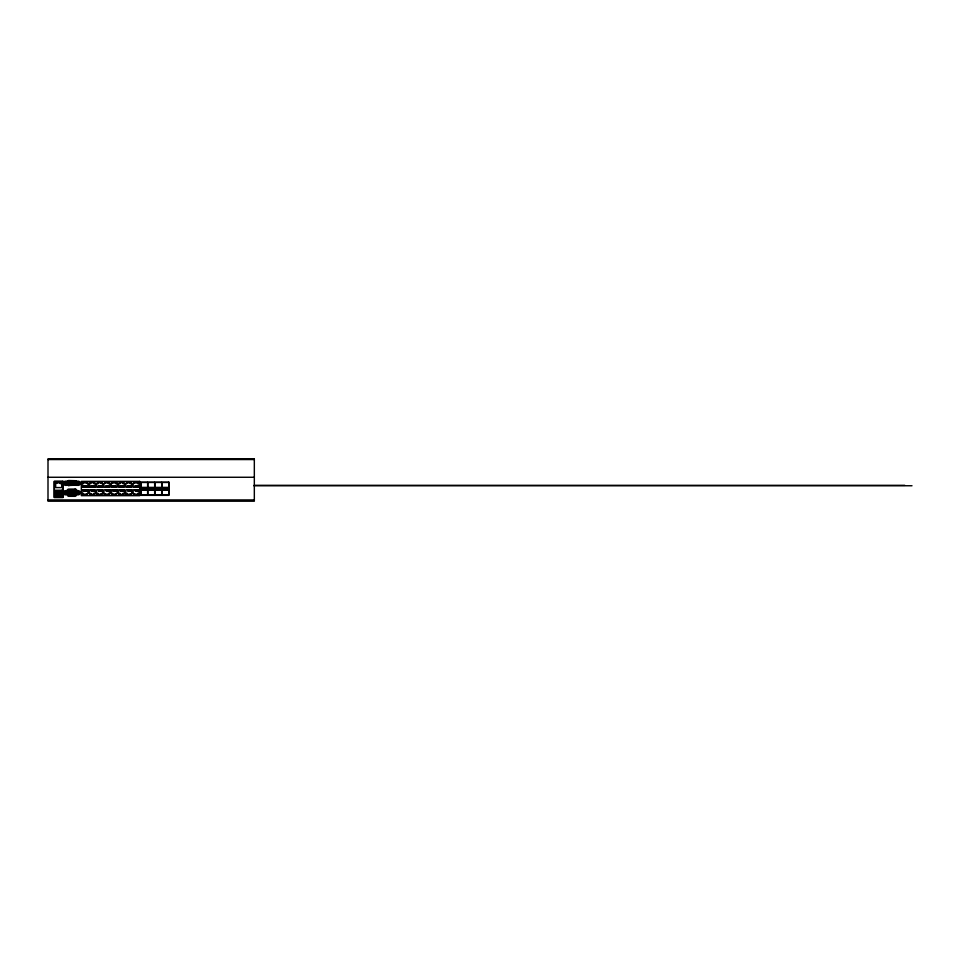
<?xml version="1.0" encoding="UTF-8"?>
<svg xmlns="http://www.w3.org/2000/svg" width="960" height="960" viewBox="0 0 960 960"><rect width="100%" height="100%" fill="white"/><g stroke="black" fill="none" stroke-linecap="round" stroke-linejoin="round"><path stroke-width="1.44" d="M67.752 481.092L65.088 481.2A2.112 2.112 0 0 0 65.088 485.328L75.888 485.292L76.152 480.732L68.664 480.54A1.212 1.212 0 0 0 67.56 481.668L68.784 485.748M48 459.552L254.328 459.552M48 477.264L254.328 477.264M76.512 481.2L78.684 481.2A2.1 2.1 0 0 1 78.684 485.328L75.852 485.328M93.78 482.904L91.5 482.484L90.816 483.648L89.352 483.648L89.352 487.26L95.388 487.26M122.976 482.904L120.696 482.484L120 483.648L118.548 483.648L118.548 487.26L124.44 487.26L124.44 483.648L122.976 483.648L123.108 482.76L124.212 482.76L123.108 483.372M93.924 483.372L95.016 482.76L93.924 482.76L93.78 483.648L95.244 483.648L95.244 487.26M254.1 485.316L904.764 485.328M253.836 485.748L912 485.748M88.08 487.26L82.044 487.26L82.044 483.648L83.508 483.648L84.192 482.484L87.936 483.648L87.936 487.26M102.696 487.26L96.66 487.26L96.66 483.648L98.124 483.648L98.808 482.484L102.552 483.648L102.552 487.26M93.924 493.68L95.016 494.28L93.924 494.28L93.78 493.392L95.244 493.392L95.244 489.792L89.352 489.792L89.352 493.392L90.816 493.392L91.5 494.568L93.78 494.148M123.108 493.68L124.212 494.28L123.108 494.28L122.976 493.392L124.44 493.392L124.44 489.792L118.548 489.792L118.548 493.392L120 493.392L120.696 494.568L122.976 494.148M48 499.932L254.328 499.932M138.588 489.792L138.588 491.1L138.396 489.792M138.192 487.26L138.192 485.94L138.012 487.26M138.108 489.792L138.108 491.1L137.88 489.792M137.724 487.26L137.724 485.94L137.496 487.26M137.64 489.792L137.64 491.1L137.412 489.792M137.256 487.26L137.256 485.94L137.028 487.26M137.172 489.792L137.172 491.1L136.896 489.792M136.788 487.26L136.788 485.94L136.512 487.26M136.656 489.792L136.656 491.1L136.428 489.792M136.272 487.26L136.272 485.94L136.032 487.26M136.188 489.792L136.188 491.1L135.948 489.792M135.804 487.26L135.804 485.94L135.564 487.26M135.72 489.792L135.72 491.1L135.48 489.792M135.336 487.26L135.336 485.94L135.096 487.26M135.252 489.792L135.252 491.1L135.012 489.792M134.868 487.26L134.868 485.94L134.628 487.26M131.172 489.792L131.172 491.1L130.992 489.792M130.788 487.26L130.788 485.94L130.608 487.26M130.704 489.792L130.704 491.1L130.476 489.792M130.32 487.26L130.32 485.94L130.092 487.26M130.236 489.792L130.236 491.1L130.008 489.792M129.852 487.26L129.852 485.94L129.624 487.26M129.768 489.792L129.768 491.1L129.492 489.792M129.384 487.26L129.384 485.94L129.096 487.26M129.252 489.792L129.252 491.1L129.012 489.792M128.868 487.26L128.868 485.94L128.628 487.26M128.784 489.792L128.784 491.1L128.544 489.792M128.4 487.26L128.4 485.94L128.16 487.26M128.316 489.792L128.316 491.1L128.076 489.792M127.932 487.26L127.932 485.94L127.692 487.26M127.848 489.792L127.848 491.1L127.608 489.792M127.464 487.26L127.464 485.94L127.224 487.26M123.6 489.792L123.6 491.1L123.42 489.792M123.216 487.26L123.216 485.94L123.036 487.26M123.132 489.792L123.132 491.1L122.904 489.792M122.748 487.26L122.748 485.94L122.508 487.26M122.664 489.792L122.664 491.1L122.424 489.792M122.28 487.26L122.28 485.94L122.04 487.26M122.196 489.792L122.196 491.1L121.908 489.792M121.812 487.26L121.812 485.94L121.524 487.26M121.68 489.792L121.68 491.1L121.44 489.792M121.296 487.26L121.296 485.94L121.056 487.26M121.212 489.792L121.212 491.1L120.972 489.792M120.828 487.26L120.828 485.94L120.588 487.26M120.744 489.792L120.744 491.1L120.504 489.792M120.348 487.26L120.348 485.94L120.12 487.26M120.264 489.792L120.264 491.1L120.036 489.792M119.88 487.26L119.88 485.94L119.652 487.26M116.196 489.792L116.196 491.1L116.016 489.792M115.812 487.26L115.812 485.94L115.62 487.26M115.728 489.792L115.728 491.1L115.488 489.792M115.344 487.26L115.344 485.94L115.104 487.26M115.26 489.792L115.26 491.1L115.02 489.792M114.876 487.26L114.876 485.94L114.636 487.26M114.792 489.792L114.792 491.1L114.504 489.792M114.408 487.26L114.408 485.94L114.12 487.26M114.276 489.792L114.276 491.1L114.036 489.792M113.892 487.26L113.892 485.94L113.652 487.26M113.808 489.792L113.808 491.1L113.568 489.792M113.424 487.26L113.424 485.94L113.184 487.26M113.328 489.792L113.328 491.1L113.1 489.792M112.944 487.26L112.944 485.94L112.716 487.26M112.86 489.792L112.86 491.1L112.632 489.792M112.476 487.26L112.476 485.94L112.248 487.26M109.464 489.792L109.464 491.1L109.284 489.792M109.08 487.26L109.08 485.94L108.9 487.26M108.996 489.792L108.996 491.1L108.768 489.792M108.612 487.26L108.612 485.94L108.384 487.26M108.528 489.792L108.528 491.1L108.3 489.792M108.144 487.26L108.144 485.94L107.916 487.26M108.06 489.792L108.06 491.1L107.784 489.792M107.676 487.26L107.676 485.94L107.388 487.26M107.544 489.792L107.544 491.1L107.304 489.792M107.16 487.26L107.16 485.94L106.92 487.26M107.076 489.792L107.076 491.1L106.836 489.792M106.692 487.26L106.692 485.94L106.452 487.26M106.608 489.792L106.608 491.1L106.368 489.792M106.224 487.26L106.224 485.94L105.984 487.26M106.14 489.792L106.14 491.1L105.9 489.792M105.756 487.26L105.756 485.94L105.516 487.26M102.06 489.792L102.06 491.1L101.88 489.792M101.676 487.26L101.676 485.94L101.496 487.26M101.592 489.792L101.592 491.1L101.364 489.792M101.208 487.26L101.208 485.94L100.98 487.26M101.124 489.792L101.124 491.1L100.896 489.792M100.74 487.26L100.74 485.94L100.5 487.26M100.656 489.792L100.656 491.1L100.368 489.792M100.272 487.26L100.272 485.94L99.984 487.26M100.14 489.792L100.14 491.1L99.9 489.792M99.756 487.26L99.756 485.94L99.516 487.26M99.672 489.792L99.672 491.1L99.432 489.792M99.288 487.26L99.288 485.94L99.048 487.26M99.204 489.792L99.204 491.1L98.964 489.792M98.82 487.26L98.82 485.94L98.58 487.26M98.736 489.792L98.736 491.1L98.496 489.792M98.34 487.26L98.34 485.94L98.112 487.26M94.488 489.792L94.488 491.1L94.308 489.792M94.104 487.26L94.104 485.94L93.912 487.26M94.02 489.792L94.02 491.1L93.792 489.792M93.636 487.26L93.636 485.94L93.396 487.26M93.552 489.792L93.552 491.1L93.312 489.792M93.168 487.26L93.168 485.94L92.928 487.26M93.084 489.792L93.084 491.1L92.796 489.792M92.7 487.26L92.7 485.94L92.412 487.26M92.568 489.792L92.568 491.1L92.328 489.792M92.184 487.26L92.184 485.94L91.944 487.26M92.1 489.792L92.1 491.1L91.86 489.792M91.716 487.26L91.716 485.94L91.476 487.26M91.632 489.792L91.632 491.1L91.392 489.792M91.236 487.26L91.236 485.94L91.008 487.26M91.152 489.792L91.152 491.1L90.924 489.792M90.768 487.26L90.768 485.94L90.54 487.26M87.084 489.792L87.084 491.1L86.892 489.792M86.7 487.26L86.7 485.94L86.508 487.26M86.616 489.792L86.616 491.1L86.376 489.792M86.232 487.26L86.232 485.94L85.992 487.26M86.148 489.792L86.148 491.1L85.908 489.792M85.764 487.26L85.764 485.94L85.524 487.26M85.68 489.792L85.68 491.1L85.392 489.792M85.296 487.26L85.296 485.94L85.008 487.26M85.164 489.792L85.164 491.1L84.924 489.792M84.78 487.26L84.78 485.94L84.54 487.26M84.696 489.792L84.696 491.1L84.456 489.792M84.3 487.26L84.3 485.94L84.072 487.26M84.216 489.792L84.216 491.1L83.988 489.792M83.832 487.26L83.832 485.94L83.604 487.26M83.748 489.792L83.748 491.1L83.52 489.792M83.364 487.26L83.364 485.94L83.136 487.26M65.268 483.048C66.012 485.376 67.08 481.404 65.268 483.048M65.148 492.528C65.892 494.856 66.96 490.884 65.148 492.528M68.904 482.088L69.624 482.28L68.904 482.088M69.756 483.756L70.476 483.948L69.756 483.756M68.904 491.712L69.624 491.904L68.904 491.712M70.236 482.088L70.968 482.28L70.236 482.088M69.756 493.38L70.476 493.572L69.792 493.284M71.124 483.756L71.856 483.948L71.124 483.756M70.236 491.712L70.968 491.904L70.236 491.712M71.616 482.088L72.336 482.28L71.616 482.088M71.124 493.38L71.856 493.572L71.16 493.284M72.48 483.756L73.2 483.948L72.48 483.756M71.616 491.712L72.336 491.904L71.616 491.712M72.96 482.088L73.692 482.28L72.96 482.088M72.48 493.38L73.2 493.572L72.516 493.284M73.848 483.756L74.568 483.948L73.848 483.756M72.96 491.712L73.692 491.904L72.96 491.712M74.34 482.088L75.06 482.28L74.34 482.088M73.848 493.38L74.568 493.572L73.848 493.38M74.34 491.712L75.06 491.904L74.34 491.712M77.856 483.048C78.612 485.376 79.668 481.404 77.856 483.048M77.652 492.504C78.516 495.192 79.74 490.608 77.652 492.504M67.764 481.572L68.784 485.448L75.612 485.148L75.876 480.924L68.544 480.852L67.764 481.572M67.764 491.064L68.784 494.928L75.612 494.628L75.876 490.416L68.544 490.344L67.764 491.064M64.812 482.316L64.572 483.66L65.604 484.548L66.888 484.08L67.14 482.748L66.096 481.86L64.812 482.316M64.692 491.808L64.452 493.14L65.484 494.028L66.768 493.572L67.02 492.228L65.976 491.352L64.692 491.808M76.596 491.148L75.42 495.24L68.664 495.24L67.44 491.148A1.212 1.212 0 0 1 68.664 490.02L75.732 490.044L76.596 491.148M142.392 488.292L141.876 489.324L142.908 489.324L142.392 488.292M144.156 488.292L143.64 489.324L143.124 488.292L144.156 488.292M145.188 488.292L144.66 489.324L145.704 489.324L145.188 488.292M146.832 488.292L146.316 489.324L145.8 488.292L146.832 488.292M149.112 488.292L148.596 489.324L149.628 489.324L149.112 488.292M150.864 488.292L150.348 489.324L149.832 488.292L150.864 488.292M151.896 488.292L151.38 489.324L152.412 489.324L151.896 488.292M153.54 488.292L153.024 489.324L152.508 488.292L153.54 488.292M156.324 488.292L155.808 489.324L156.84 489.324L156.324 488.292M158.076 488.292L157.56 489.324L157.044 488.292L158.076 488.292M159.108 488.292L158.592 489.324L159.624 489.324L159.108 488.292M160.752 488.292L160.236 489.324L159.72 488.292L160.752 488.292M163.284 488.292L162.756 489.324L163.8 489.324L163.284 488.292M165.036 488.292L164.52 489.324L164.004 488.292L165.036 488.292M166.068 488.292L165.552 489.324L166.584 489.324L166.068 488.292M167.712 488.292L167.196 489.324L166.68 488.292L167.712 488.292M78.3 481.896L77.244 482.676L77.388 483.984L78.6 484.512L79.656 483.732L79.512 482.424L78.3 481.896M78.192 491.376L77.124 492.156L77.268 493.464L78.48 493.992L79.536 493.212L79.392 491.904L78.192 491.376M254.328 458.796L48 458.796L48 501.204L254.328 501.204L254.328 458.796M63.072 481.32L54.204 481.32L54.204 497.52L63.072 497.52L63.072 481.32M139.716 481.38L81.336 481.38L81.336 495.66L139.716 495.66L139.716 481.38M62.88 481.512L54.396 481.512L54.396 497.316L62.88 497.316L62.88 481.512M168.972 482.232L140.796 482.232L140.796 495.336L168.972 495.336L168.972 482.232M59.508 482.46L55.656 483.636L55.656 487.584L61.716 487.584L61.716 483.636L60.204 483.636L59.508 482.46M61.716 482.46L60.504 483.096L61.716 482.46M147.612 482.46L141.036 482.46L141.036 487.392L147.612 487.392L147.612 482.46M154.656 482.46L147.84 482.46L147.84 487.392L154.656 487.392L154.656 482.46M161.7 482.46L154.884 482.46L154.884 487.392L161.7 487.392L161.7 482.46M168.744 482.46L161.928 482.46L161.928 487.392L168.744 487.392L168.744 482.46M56.88 482.484L55.656 483.096L56.88 482.484M107.712 482.484L103.968 483.648L103.968 487.26L109.86 487.26L109.86 483.648L108.396 483.648L107.712 482.484M114.984 482.484L111.24 483.648L111.24 487.26L117.132 487.26L117.132 483.648L115.668 483.648L114.984 482.484M129.6 482.484L125.856 483.648L125.856 487.26L131.748 487.26L131.748 483.648L130.284 483.648L129.6 482.484M136.908 482.484L133.164 483.648L133.164 487.26L139.056 487.26L139.056 483.648L137.592 483.648L136.908 482.484M83.268 482.76L82.272 483.372L83.268 482.76M87.708 482.76L86.616 483.372L87.708 482.76M90.576 482.76L89.58 483.372L90.576 482.76M97.884 482.76L96.888 483.372L97.884 482.76M102.324 482.76L101.232 483.372L102.324 482.76M105.192 482.76L104.196 483.372L105.192 482.76M109.632 482.76L108.54 483.372L109.632 482.76M112.464 482.76L111.456 483.372L112.464 482.76M116.904 482.76L115.8 483.372L116.904 482.76M119.772 482.76L118.764 483.372L119.772 482.76M127.08 482.76L126.072 483.372L127.08 482.76M131.52 482.76L130.416 483.372L131.52 482.76M134.388 482.76L133.38 483.372L134.388 482.76M138.828 482.76L137.736 483.372L138.828 482.76M147.612 487.86L141.036 487.86L141.036 489.696L147.612 489.696L147.612 487.86M154.656 487.86L147.84 487.86L147.84 489.696L154.656 489.696L154.656 487.86M161.7 487.86L154.884 487.86L154.884 489.696L161.7 489.696L161.7 487.86M168.744 487.86L161.928 487.86L161.928 489.696L168.744 489.696L168.744 487.86M75.096 489.084L68.76 489.084A1.692 1.692 0 0 0 67.068 490.68L64.98 490.68A2.112 2.112 0 0 0 64.98 494.82L67.584 494.82A1.212 1.212 0 0 0 68.76 496.32L75.096 496.32A1.416 1.416 0 0 0 76.32 494.88L78.564 494.82A2.1 2.1 0 0 0 78.564 490.68L76.824 490.68A1.584 1.584 0 0 0 75.096 489.084M87.936 489.792L82.044 489.792L82.044 493.392L83.508 493.392L84.192 494.568L87.936 493.392L87.936 489.792M102.552 489.792L96.66 489.792L96.66 493.392L98.124 493.392L98.808 494.568L102.552 493.392L102.552 489.792M109.86 489.792L103.968 489.792L103.968 493.392L107.712 494.568L108.396 493.392L109.86 493.392L109.86 489.792M117.132 489.792L111.24 489.792L111.24 493.392L112.692 493.392L113.388 494.568L117.132 493.392L117.132 489.792M131.748 489.792L125.856 489.792L125.856 493.392L127.32 493.392L128.004 494.568L131.748 493.392L131.748 489.792M139.056 489.792L133.164 489.792L133.164 493.392L136.908 494.568L137.592 493.392L139.056 493.392L139.056 489.792M61.428 490.26L55.608 490.26L55.608 492.96L61.428 492.96L61.428 490.26M147.612 490.164L141.036 490.164L141.036 494.856L147.612 494.856L147.612 490.164M154.656 490.164L147.84 490.164L147.84 494.856L154.656 494.856L154.656 490.164M161.7 490.164L154.884 490.164L154.884 494.856L161.7 494.856L161.7 490.164M168.744 490.164L161.928 490.164L161.928 494.856L168.744 494.856L168.744 490.164M61.08 490.8L56.004 491.364L61.08 490.8M61.428 493.176L55.608 493.176L55.608 495.9L61.428 495.9L61.428 493.176M83.268 493.68L82.272 494.28L83.268 493.68M87.708 493.68L86.616 494.28L87.708 493.68M90.576 493.68L89.58 494.28L90.576 493.68M97.884 493.68L96.888 494.28L97.884 493.68M102.324 493.68L101.232 494.28L102.324 493.68M105.192 493.68L104.196 494.28L105.192 493.68M109.632 493.68L108.54 494.28L109.632 493.68M112.464 493.68L111.456 494.28L112.464 493.68M116.904 493.68L115.8 494.28L116.904 493.68M119.772 493.68L118.764 494.28L119.772 493.68M127.08 493.68L126.072 494.28L127.08 493.68M131.52 493.68L130.416 494.28L131.52 493.68M134.388 493.68L133.38 494.28L134.388 493.68M138.828 493.68L137.736 494.28L138.828 493.68M61.08 494.82L56.004 495.348L61.08 494.82"/></g></svg>
